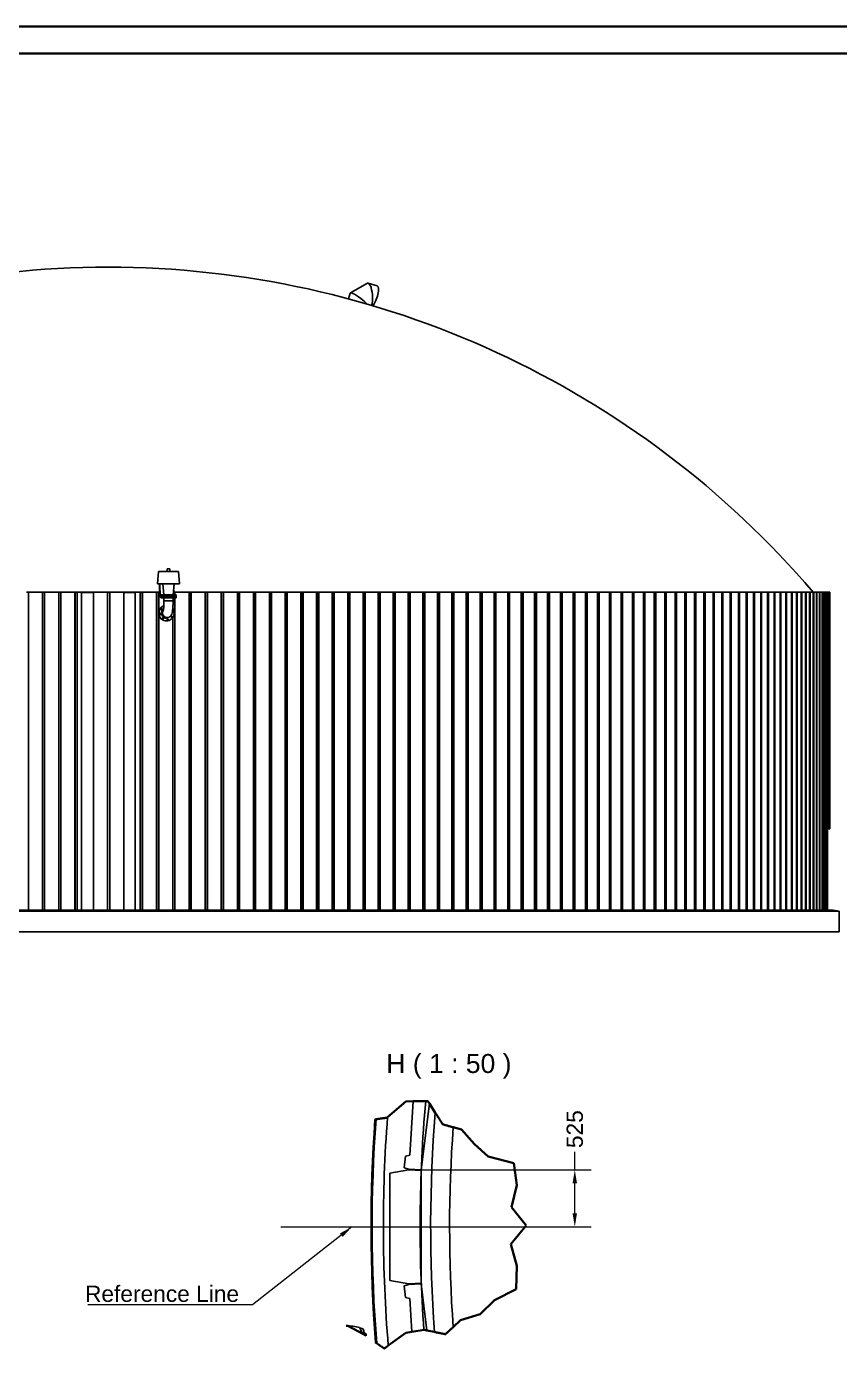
# Model space of a CAD drawing. Header units: millimetres. Extents: x -360063 to 84100, y -179792 to 59400.
# Drawn here: x 15198 to 30198, y 35016 to 59400 of the extents above; entities that cross this region are included whole.
import ezdxf

# ---------------------------------------------------------------- set-up
doc = ezdxf.new("R2010")
doc.units = ezdxf.units.MM
doc.header["$LTSCALE"] = 100
doc.linetypes.add('CHAIN', pattern=[0.3543, 0.2362, -0.0295, 0.0591, -0.0295])
doc.layers.get('0').update_dxf_attribs({"lineweight": 18})
doc.layers.add('4003-AREA-05_F-Foundation', color=7, linetype='Continuous', lineweight=25, true_color=0xadadad)
doc.layers.add('As-Build', color=1, linetype='Continuous', lineweight=18, true_color=0xff0000)
for name, color, linetype, lineweight in [('4003-AREA-05_T-Tank', 7, 'Continuous', 25), ('Border', 7, 'Continuous', 35), ('Break Line', 7, 'Continuous', 35), ('Dimension', 7, 'Continuous', 18), ('Sketch Geometry', 7, 'Continuous', 18), ('Symbol', 7, 'Continuous', 18), ('Visible', 7, 'Continuous', 25)]:
    doc.layers.add(name, color=color, linetype=linetype, lineweight=lineweight)
doc.styles.add('4003-AREA-05_Standard', font='arial.ttf')
doc.styles.add('Title', font='arial.ttf')
doc.dimstyles.new('Default - Method 2a$7', dxfattribs={"dimscale": 100, "dimtxt": 3, "dimasz": 2.5, "dimexe": 3, "dimexo": 0.5, "dimgap": 0.7, "dimtad": 0, "dimtoh": 1, "dimdec": 1, "dimrnd": 1e-08, "dimtxsty": 'Title', "dimcen": 0.09, "dimdle": 10, "dimclrd": 256, "dimclre": 256, "dimclrt": 7, "dimazin": 2, "dimtfac": 0.833333, "dimtdec": 1, "dimtmove": 0, "dimatfit": 3, "dimfxl": 1, "dimtolj": 1, "dimlwd": -1, "dimlwe": -1, "dimarcsym": 0})
doc.dimstyles.new('Default - Method 2b', dxfattribs={"dimscale": 100, "dimtxt": 3, "dimasz": 2.5, "dimexe": 3, "dimexo": 0.5, "dimgap": 0.7, "dimtad": 0, "dimtoh": 1, "dimdec": 1, "dimrnd": 1e-08, "dimtxsty": 'Title', "dimcen": 0.09, "dimdle": 10, "dimclrd": 256, "dimclre": 256, "dimclrt": 7, "dimadec": 0, "dimazin": 2, "dimtfac": 0.833333, "dimtdec": 1, "dimtmove": 0, "dimatfit": 3, "dimfxl": 1, "dimtolj": 1, "dimlwd": -1, "dimlwe": -1, "dimarcsym": 0})

# ---------------------------------------------------------------- blocks, each defined once
blk = doc.blocks.new('Borders Bigadan Border')
at = {"layer": 'Border'}
for p, q in [((0, 594), (841, 594)), ((836, 589), (20, 589))]:
    blk.add_line(p, q, dxfattribs=at)
blk = doc.blocks.new('*D43')
at = {"layer": 'Defpoints', "color": 0, "transparency": 16777216}
for p in [(22251, 38311), (23912, 37261), (25314, 37261)]:
    blk.add_point(p, dxfattribs=at)
at = {"layer": 'Dimension', "transparency": 16777216}
for p, q in [((25314, 38311), (25314, 38643)), ((22301, 38311), (25614, 38311)), ((25314, 37511), (25314, 38061)), ((23962, 37261), (25614, 37261))]:
    blk.add_line(p, q, dxfattribs=at)
for points in [[(25272, 38061), (25355, 38061), (25314, 38311)], [(25272, 37511), (25355, 37511), (25314, 37261)]]:
    blk.add_solid(points, dxfattribs=at)
at = {"layer": 'Dimension', "color": 7, "transparency": 16777216, "insert": (25467, 38713), "char_height": 300, "attachment_point": 7, "rotation": 90, "style": 'Title'}
blk.add_mtext('\\A1;525', dxfattribs=at)

msp = doc.modelspace()

# ---------------------------------------------------------------- linework, layer by layer
at = {"layer": '4003-AREA-05_F-Foundation'}
msp.add_arc((48524.59, 37260.85), 26950, 175.77863, 184.571286, dxfattribs=at)
at = {"layer": '4003-AREA-05_T-Tank'}
msp.add_arc((48524.59, 37260.85), 26064, 174.89589, 184.18074, dxfattribs=at)
at = {"layer": 'As-Build', "linetype": 'CHAIN', "ltscale": 23.990969}
msp.add_line((20265.57, 37260.84), (23911.89, 37260.84), dxfattribs=at)
at = {"layer": 'Break Line'}
for p, q in [((21859.24, 39284.31), (22198.18, 39574.35)), ((22198.18, 39574.35), (22332.05, 39576.29)), ((22332.05, 39576.29), (22603.33, 39580.22)), ((22603.33, 39580.22), (22630.53, 39537.69)), ((22630.53, 39537.69), (22740.38, 39365.96)), ((23070.7, 39096.62), (23221.2, 39054.43)), ((23221.2, 39054.43), (23461.81, 38788.44)), ((23461.81, 38788.44), (23717.71, 38557.55)), ((23717.71, 38557.55), (24191.48, 38433.34)), ((24191.48, 38433.34), (24246.87, 38028.17)), ((24246.87, 38028.17), (24147.62, 37626.25)), ((24147.62, 37626.25), (24415.05, 37282.51)), ((24415.05, 37282.51), (24136.63, 36940.71)), ((24136.63, 36940.71), (24241.76, 36538.71)), ((24241.76, 36538.71), (24230.85, 36108.95)), ((24230.85, 36108.95), (23833.5, 35910.32)), ((23833.5, 35910.32), (23567.57, 35650.54)), ((23567.57, 35650.54), (23205.98, 35536.95)), ((21129.78, 35431.99), (21099.29, 35436.65)), ((21402.24, 35285.04), (21129.78, 35431.99)), ((22536.85, 35361.86), (22308.01, 35323.4)), ((22585.95, 35351.49), (22536.85, 35361.86)), ((23205.98, 35536.95), (23071.59, 35412.73)), ((21459.85, 35253.96), (21402.24, 35285.04)), ((21462.94, 35251.79), (21459.85, 35253.96)), ((22198.18, 35304.95), (21872.53, 35069.32)), ((22308.01, 35323.4), (22198.18, 35304.95)), ((22727.37, 35321.6), (22585.95, 35351.49))]:
    msp.add_line(p, q, dxfattribs=at)
for points, weights in [([(21627.42, 39241.67), (21737.68, 39257.84), (21847.05, 39273.88)], [1, 1.00000898555, 1.00000089982]), ([(21847.05, 39273.88), (21853.15, 39279.1), (21859.24, 39284.31)], [1.0000016995, 1.00000089472, 1]), ([(22740.38, 39365.96), (22809.45, 39257.96), (22878.11, 39150.61)], [1, 1.00003007236, 1.00003558809]), ([(22878.11, 39150.61), (22974.77, 39123.51), (23070.7, 39096.62)], [1.00001327166, 1.00001583309, 1.00000315579]), ([(23071.59, 35412.73), (22999.65, 35346.24), (22927.28, 35279.35)], [1.00000494107, 1.00002050226, 1.00002132767]), ([(21798.49, 35015.75), (21719, 35071.67), (21639.06, 35127.9)], [1.00000690788, 1.00001002007, 1]), ([(22927.28, 35279.35), (22827.7, 35300.39), (22727.37, 35321.6)], [1.00001426135, 1.0000149876, 1]), ([(21872.53, 35069.32), (21835.56, 35042.57), (21798.49, 35015.75)], [1, 1.00000422621, 1.00000554158])]:
    msp.add_rational_spline(points, weights, degree=2, dxfattribs=at)
at = {"layer": 'Sketch Geometry'}
msp.add_line((19890.58, 37260.85), (24397.4, 37260.85), dxfattribs=at)
for radius, start, end in [(26064, 174.89589, 184.18074), (26950, 175.77863, 184.571286)]:
    msp.add_arc((48524.59, 37260.85), radius, start, end, dxfattribs=at)
at = {"layer": 'Visible'}
for p, q in [((21173.7, 54486.35), (21486.92, 54665.66)), ((21502.69, 54667.38), (21668.64, 54615.57)), ((21140.21, 54375.63), (21169.97, 54481.56)), ((17635.12, 49348.17), (17615.04, 49118.67)), ((18002.96, 49348.17), (17635.12, 49348.17)), ((17844.04, 49399.17), (17794.04, 49399.17)), ((17794.04, 49348.17), (17794.04, 49399.17)), ((17844.04, 49348.17), (17844.04, 49399.17)), ((18002.96, 49348.17), (18023.04, 49118.67)), ((18023.04, 49118.67), (17615.04, 49118.67)), ((17653.53, 49118.67), (17653.53, 48911.17)), ((17714.59, 49118.67), (17732.18, 48916.17)), ((17906.54, 48916.17), (17924.26, 49118.67)), ((15233.65, 48965.17), (15197.82, 48965.17)), ((15233.65, 48965.17), (15233.65, 43100.17)), ((15233.65, 48965.17), (15493.25, 48965.17)), ((15493.25, 43100.17), (15493.25, 48965.17)), ((15493.25, 48965.17), (15496.39, 48965.17)), ((15533.09, 48965.17), (15496.39, 48965.17)), ((15496.39, 48965.17), (15496.39, 43100.17)), ((15533.09, 48965.17), (15533.09, 43100.17)), ((15533.09, 48965.17), (15793.22, 48965.17)), ((15793.22, 48965.17), (15795.57, 48965.17)), ((15793.22, 43100.17), (15793.22, 48965.17)), ((15833.13, 48965.17), (15795.57, 48965.17)), ((15795.57, 48965.17), (15795.57, 43100.17)), ((15833.13, 48965.17), (15833.13, 43100.17)), ((15833.13, 48965.17), (16093.66, 48965.17)), ((16093.66, 43100.17), (16093.66, 48965.17)), ((16093.66, 48965.17), (16095.22, 48965.17)), ((16133.62, 48965.17), (16095.22, 48965.17)), ((16095.22, 48965.17), (16095.22, 43100.17)), ((16133.62, 48965.17), (16133.62, 43100.17)), ((16133.62, 48965.17), (16394.41, 48965.17)), ((16210.29, 48960.17), (16211.33, 48960.17)), ((16211.33, 43100.17), (16211.33, 48960.17)), ((16211.33, 48960.17), (16434.4, 48960.17)), ((16394.41, 48965.17), (16395.18, 48965.17)), ((16394.41, 48960.17), (16394.41, 48965.17)), ((16434.4, 48965.17), (16395.18, 48965.17)), ((16395.18, 48965.17), (16395.18, 48960.17)), ((16434.4, 48965.17), (16434.4, 43100.17)), ((16434.4, 48965.17), (16695.32, 48965.17)), ((16735.29, 48965.17), (16695.32, 48965.17)), ((16695.32, 43100.17), (16695.32, 48965.17)), ((16695.32, 48960.17), (16735.32, 48960.17)), ((16735.29, 48965.17), (16735.32, 48965.17)), ((16735.29, 48960.17), (16735.29, 48965.17)), ((16735.32, 48965.17), (16735.32, 43100.17)), ((16735.32, 48965.17), (16996.23, 48965.17)), ((17035.41, 48965.17), (16996.23, 48965.17)), ((16996.23, 43100.17), (16996.23, 48965.17)), ((16996.23, 48960.17), (17201.33, 48960.17)), ((17035.41, 48960.17), (17035.41, 48965.17)), ((17035.41, 48965.17), (17036.22, 48965.17)), ((17036.22, 48965.17), (17036.22, 48960.17)), ((17036.22, 48965.17), (17297, 48965.17)), ((17201.33, 48960.17), (17202.37, 48960.17)), ((17201.33, 43100.17), (17201.33, 48960.17)), ((17335.35, 48965.17), (17297, 48965.17)), ((17297, 43100.17), (17297, 48965.17)), ((17335.35, 48965.17), (17336.96, 48965.17)), ((17335.35, 43100.17), (17335.35, 48965.17)), ((17336.96, 48965.17), (17336.96, 43100.17)), ((17336.96, 48965.17), (17597.46, 48965.17)), ((17634.97, 48965.17), (17597.46, 48965.17)), ((17597.46, 43100.17), (17597.46, 48965.17)), ((17634.97, 43100.17), (17634.97, 48965.17)), ((17634.97, 48965.17), (17637.37, 48965.17)), ((17637.37, 48965.17), (17637.37, 43100.17)), ((17637.37, 48965.17), (17653.53, 48965.17)), ((17653.53, 48911.17), (17676.54, 48911.17)), ((17655.53, 48910.17), (17653.53, 48911.17)), ((17655.53, 48910.17), (17653.53, 48909.17)), ((17653.53, 48909.17), (17676.54, 48909.17)), ((17653.53, 48909.17), (17653.53, 48889.17)), ((17653.53, 48889.17), (17676.54, 48889.17)), ((17655.53, 48910.17), (17676.54, 48910.17)), ((17676.54, 48916.17), (17664.37, 48916.17)), ((17961.54, 48916.17), (17676.54, 48916.17)), ((17676.54, 48889.17), (17676.54, 48916.17)), ((17961.54, 48889.17), (17676.54, 48889.17)), ((17676.54, 48880.67), (17961.54, 48880.67)), ((17676.54, 48880.67), (17676.54, 48871.17)), ((17688.54, 48859.17), (17689.6, 48859.17)), ((17690.3, 48859.17), (17689.6, 48859.17)), ((17690.3, 48859.17), (17739.26, 48859.17)), ((17713.04, 48889.17), (17713.04, 48886.67)), ((17713.04, 48886.67), (17925.04, 48886.67)), ((17734.89, 48809.17), (17734.89, 48859.17)), ((17734.89, 48809.17), (17903.19, 48809.17)), ((17734.89, 48809.17), (17903.19, 48809.17)), ((17743.12, 48859.17), (17739.26, 48859.17)), ((17743.12, 48859.17), (17835.65, 48859.17)), ((17840.41, 48859.17), (17835.65, 48859.17)), ((17840.41, 48859.17), (17922.31, 48859.17)), ((17903.19, 48809.17), (17903.19, 48859.17)), ((17914.03, 49001.8), (17914.03, 48916.17)), ((17934.12, 48965.17), (17914.03, 48965.17)), ((17925.18, 48859.17), (17922.31, 48859.17)), ((17925.04, 48889.17), (17925.04, 48886.67)), ((17925.18, 48859.17), (17949.54, 48859.17)), ((17934.12, 48965.17), (17937.31, 48965.17)), ((17934.12, 48916.17), (17934.12, 48965.17)), ((17934.12, 48880.67), (17934.12, 48889.17)), ((17934.12, 43100.17), (17934.12, 48859.17)), ((17937.31, 48965.17), (17937.31, 48916.17)), ((17937.31, 48965.17), (18196.87, 48965.17)), ((17937.31, 48889.17), (17937.31, 48880.67)), ((17937.31, 48859.17), (17937.31, 43100.17)), ((17961.54, 48889.17), (17961.54, 48916.17)), ((17961.54, 48880.67), (17961.54, 48871.17)), ((18232.65, 48965.17), (18196.87, 48965.17)), ((18196.87, 43100.17), (18196.87, 48965.17)), ((18232.65, 43100.17), (18232.65, 48965.17)), ((18232.65, 48965.17), (18236.62, 48965.17)), ((18236.62, 48965.17), (18236.62, 43100.17)), ((18236.62, 48965.17), (18495.51, 48965.17)), ((18530.39, 48965.17), (18495.51, 48965.17)), ((18495.51, 43100.17), (18495.51, 48965.17)), ((18530.39, 48965.17), (18535.14, 48965.17)), ((18530.39, 43100.17), (18530.39, 48965.17)), ((18535.14, 48965.17), (18535.14, 43100.17)), ((18535.14, 48965.17), (18793.24, 48965.17)), ((18827.2, 48965.17), (18793.24, 48965.17)), ((18793.24, 43100.17), (18793.24, 48965.17)), ((18827.2, 43100.17), (18827.2, 48965.17)), ((18827.2, 48965.17), (18832.74, 48965.17)), ((18832.74, 48965.17), (18832.74, 43100.17)), ((18832.74, 48965.17), (19089.9, 48965.17)), ((19122.92, 48965.17), (19089.9, 48965.17)), ((19089.9, 43100.17), (19089.9, 48965.17)), ((19122.92, 48965.17), (19129.24, 48965.17)), ((19122.92, 43100.17), (19122.92, 48965.17)), ((19129.24, 48965.17), (19129.24, 43100.17)), ((19129.24, 48965.17), (19385.34, 48965.17)), ((19417.42, 48965.17), (19385.34, 48965.17)), ((19385.34, 43100.17), (19385.34, 48965.17)), ((19417.42, 43100.17), (19417.42, 48965.17)), ((19417.42, 48965.17), (19424.51, 48965.17)), ((19424.51, 48965.17), (19424.51, 43100.17)), ((19424.51, 48965.17), (19679.42, 48965.17)), ((19710.53, 48965.17), (19679.42, 48965.17)), ((19679.42, 43100.17), (19679.42, 48965.17)), ((19710.53, 48965.17), (19718.39, 48965.17)), ((19710.53, 43100.17), (19710.53, 48965.17)), ((19718.39, 48965.17), (19718.39, 43100.17)), ((19718.39, 48965.17), (19971.97, 48965.17)), ((20002.1, 48965.17), (19971.97, 48965.17)), ((19971.97, 43100.17), (19971.97, 48965.17)), ((20002.1, 43100.17), (20002.1, 48965.17)), ((20002.1, 48965.17), (20010.73, 48965.17)), ((20010.73, 48965.17), (20010.73, 43100.17)), ((20010.73, 48965.17), (20262.86, 48965.17)), ((20291.99, 48965.17), (20262.86, 48965.17)), ((20262.86, 43100.17), (20262.86, 48965.17)), ((20291.99, 48965.17), (20301.39, 48965.17)), ((20291.99, 43100.17), (20291.99, 48965.17)), ((20301.39, 48965.17), (20301.39, 43100.17)), ((20301.39, 48965.17), (20551.93, 48965.17)), ((20580.05, 48965.17), (20551.93, 48965.17)), ((20551.93, 43100.17), (20551.93, 48965.17)), ((20580.05, 43100.17), (20580.05, 48965.17)), ((20580.05, 48965.17), (20590.21, 48965.17)), ((20590.21, 48965.17), (20590.21, 43100.17)), ((20590.21, 48965.17), (20839.03, 48965.17)), ((20866.13, 48965.17), (20839.03, 48965.17)), ((20839.03, 43100.17), (20839.03, 48965.17)), ((20866.13, 48965.17), (20877.04, 48965.17)), ((20866.13, 43100.17), (20866.13, 48965.17)), ((20877.04, 48965.17), (20877.04, 43100.17)), ((20877.04, 48965.17), (21124.03, 48965.17)), ((21150.08, 48965.17), (21124.03, 48965.17)), ((21124.03, 43100.17), (21124.03, 48965.17)), ((21150.08, 43100.17), (21150.08, 48965.17)), ((21150.08, 48965.17), (21161.74, 48965.17)), ((21161.74, 48965.17), (21161.74, 43100.17)), ((21161.74, 48965.17), (21406.77, 48965.17)), ((21431.77, 48965.17), (21406.77, 48965.17)), ((21406.77, 43100.17), (21406.77, 48965.17)), ((21431.77, 48965.17), (21444.17, 48965.17)), ((21431.77, 43100.17), (21431.77, 48965.17)), ((21444.17, 48965.17), (21444.17, 43100.17)), ((21444.17, 48965.17), (21687.11, 48965.17)), ((21711.04, 48965.17), (21687.11, 48965.17)), ((21687.11, 43100.17), (21687.11, 48965.17)), ((21711.04, 43100.17), (21711.04, 48965.17)), ((21711.04, 48965.17), (21724.18, 48965.17)), ((21724.18, 48965.17), (21724.18, 43100.17)), ((21724.18, 48965.17), (21964.9, 48965.17)), ((21987.75, 48965.17), (21964.9, 48965.17)), ((21964.9, 43100.17), (21964.9, 48965.17)), ((21987.75, 48965.17), (22001.62, 48965.17)), ((21987.75, 43100.17), (21987.75, 48965.17)), ((22001.62, 48965.17), (22001.62, 43100.17)), ((22001.62, 48965.17), (22240.01, 48965.17)), ((22261.77, 48965.17), (22240.01, 48965.17)), ((22240.01, 43100.17), (22240.01, 48965.17)), ((22261.77, 43100.17), (22261.77, 48965.17)), ((22261.77, 48965.17), (22276.36, 48965.17)), ((22276.36, 48965.17), (22276.36, 43100.17)), ((22276.36, 48965.17), (22512.29, 48965.17)), ((22532.95, 48965.17), (22512.29, 48965.17)), ((22512.29, 43100.17), (22512.29, 48965.17)), ((22532.95, 48965.17), (22548.26, 48965.17)), ((22532.95, 43100.17), (22532.95, 48965.17)), ((22548.26, 48965.17), (22548.26, 43100.17)), ((22548.26, 48965.17), (22781.6, 48965.17)), ((22801.15, 48965.17), (22781.6, 48965.17)), ((22781.6, 43100.17), (22781.6, 48965.17)), ((22801.15, 43100.17), (22801.15, 48965.17)), ((22801.15, 48965.17), (22817.17, 48965.17)), ((22817.17, 48965.17), (22817.17, 43100.17)), ((22817.17, 48965.17), (23047.81, 48965.17)), ((23066.24, 48965.17), (23047.81, 48965.17)), ((23047.81, 43100.17), (23047.81, 48965.17)), ((23066.24, 48965.17), (23082.96, 48965.17)), ((23066.24, 43100.17), (23066.24, 48965.17)), ((23082.96, 48965.17), (23082.96, 43100.17)), ((23082.96, 48965.17), (23310.79, 48965.17)), ((23328.08, 48965.17), (23310.79, 48965.17)), ((23310.79, 43100.17), (23310.79, 48965.17)), ((23328.08, 43100.17), (23328.08, 48965.17)), ((23328.08, 48965.17), (23345.49, 48965.17)), ((23345.49, 48965.17), (23345.49, 43100.17)), ((23345.49, 48965.17), (23570.38, 48965.17)), ((23586.54, 48965.17), (23570.38, 48965.17)), ((23570.38, 43100.17), (23570.38, 48965.17)), ((23586.54, 48965.17), (23604.63, 48965.17)), ((23586.54, 43100.17), (23586.54, 48965.17)), ((23604.63, 48965.17), (23604.63, 43100.17)), ((23604.63, 48965.17), (23826.48, 48965.17)), ((23841.49, 48965.17), (23826.48, 48965.17)), ((23826.48, 43100.17), (23826.48, 48965.17)), ((23841.49, 43100.17), (23841.49, 48965.17)), ((23841.49, 48965.17), (23860.25, 48965.17)), ((23860.25, 48965.17), (23860.25, 43100.17)), ((23860.25, 48965.17), (24078.93, 48965.17)), ((24092.78, 48965.17), (24078.93, 48965.17)), ((24078.93, 43100.17), (24078.93, 48965.17)), ((24092.78, 48965.17), (24112.21, 48965.17)), ((24092.78, 43100.17), (24092.78, 48965.17)), ((24112.21, 48965.17), (24112.21, 43100.17)), ((24112.21, 48965.17), (24327.62, 48965.17)), ((24340.31, 48965.17), (24327.62, 48965.17)), ((24327.62, 43100.17), (24327.62, 48965.17)), ((24340.31, 43100.17), (24340.31, 48965.17)), ((24340.31, 48965.17), (24360.39, 48965.17)), ((24360.39, 48965.17), (24360.39, 43100.17)), ((24360.39, 48965.17), (24572.42, 48965.17)), ((24583.94, 48965.17), (24572.42, 48965.17)), ((24572.42, 43100.17), (24572.42, 48965.17)), ((24583.94, 48965.17), (24604.66, 48965.17)), ((24583.94, 43100.17), (24583.94, 48965.17)), ((24604.66, 48965.17), (24604.66, 43100.17)), ((24604.66, 48965.17), (24813.2, 48965.17)), ((24823.54, 48965.17), (24813.2, 48965.17)), ((24813.2, 43100.17), (24813.2, 48965.17)), ((24823.54, 43100.17), (24823.54, 48965.17)), ((24823.54, 48965.17), (24844.89, 48965.17)), ((24844.89, 48965.17), (24844.89, 43100.17)), ((24844.89, 48965.17), (25049.84, 48965.17)), ((25059, 48965.17), (25049.84, 48965.17)), ((25049.84, 43100.17), (25049.84, 48965.17)), ((25059, 48965.17), (25080.97, 48965.17)), ((25059, 43100.17), (25059, 48965.17)), ((25080.97, 48965.17), (25080.97, 43100.17)), ((25080.97, 48965.17), (25282.21, 48965.17)), ((25290.19, 48965.17), (25282.21, 48965.17)), ((25282.21, 43100.17), (25282.21, 48965.17)), ((25290.19, 43100.17), (25290.19, 48965.17)), ((25290.19, 48965.17), (25312.77, 48965.17)), ((25312.77, 48965.17), (25312.77, 43100.17)), ((25312.77, 48965.17), (25510.21, 48965.17)), ((25517, 48965.17), (25510.21, 48965.17)), ((25510.21, 43100.17), (25510.21, 48965.17)), ((25517, 48965.17), (25540.18, 48965.17)), ((25517, 43100.17), (25517, 48965.17)), ((25540.18, 48965.17), (25540.18, 43100.17)), ((25540.18, 48965.17), (25733.71, 48965.17)), ((25739.3, 48965.17), (25733.71, 48965.17)), ((25733.71, 43100.17), (25733.71, 48965.17)), ((25739.3, 43100.17), (25739.3, 48965.17)), ((25739.3, 48965.17), (25763.07, 48965.17)), ((25763.07, 48965.17), (25763.07, 43100.17)), ((25763.07, 48965.17), (25952.59, 48965.17)), ((25956.99, 48965.17), (25952.59, 48965.17)), ((25952.59, 43100.17), (25952.59, 48965.17)), ((25956.99, 48965.17), (25981.33, 48965.17)), ((25956.99, 43100.17), (25956.99, 48965.17)), ((25981.33, 48965.17), (25981.33, 43100.17)), ((25981.33, 48965.17), (26166.76, 48965.17)), ((26169.96, 48965.17), (26166.76, 48965.17)), ((26166.76, 43100.17), (26166.76, 48965.17)), ((26169.96, 43100.17), (26169.96, 48965.17)), ((26169.96, 48965.17), (26194.86, 48965.17)), ((26194.86, 48965.17), (26194.86, 43100.17)), ((26194.86, 48965.17), (26376.09, 48965.17)), ((26378.09, 48965.17), (26376.09, 48965.17)), ((26376.09, 43100.17), (26376.09, 48965.17)), ((26378.09, 48965.17), (26403.54, 48965.17)), ((26378.09, 43100.17), (26378.09, 48965.17)), ((26403.54, 48965.17), (26403.54, 43100.17)), ((26403.54, 48965.17), (26580.48, 48965.17)), ((26581.28, 48965.17), (26580.48, 48965.17)), ((26580.48, 43100.17), (26580.48, 48965.17)), ((26581.28, 43100.17), (26581.28, 48965.17)), ((26581.28, 48965.17), (26607.27, 48965.17)), ((26607.27, 48965.17), (26607.27, 43100.17)), ((26607.27, 48965.17), (26779.83, 48965.17)), ((26779.83, 48965.17), (26805.94, 48965.17)), ((26779.83, 43100.17), (26779.83, 48965.17)), ((26805.94, 48965.17), (26805.94, 43100.17)), ((26805.94, 48965.17), (26974.03, 48965.17)), ((26974.03, 48965.17), (26999.45, 48965.17)), ((26974.03, 43100.17), (26974.03, 48965.17)), ((26999.45, 48965.17), (26999.45, 43100.17)), ((26999.45, 48965.17), (27162.99, 48965.17)), ((27162.99, 48965.17), (27187.71, 48965.17)), ((27162.99, 43100.17), (27162.99, 48965.17)), ((27187.71, 48965.17), (27187.71, 43100.17)), ((27187.71, 48965.17), (27346.61, 48965.17)), ((27346.61, 48965.17), (27370.61, 48965.17)), ((27346.61, 43100.17), (27346.61, 48965.17)), ((27370.61, 48965.17), (27370.61, 43100.17)), ((27370.61, 48965.17), (27524.79, 48965.17)), ((27524.79, 48965.17), (27548.06, 48965.17)), ((27524.79, 43100.17), (27524.79, 48965.17)), ((27548.06, 48965.17), (27548.06, 43100.17)), ((27548.06, 48965.17), (27697.45, 48965.17)), ((27697.45, 48965.17), (27719.98, 48965.17)), ((27697.45, 43100.17), (27697.45, 48965.17)), ((27719.98, 48965.17), (27719.98, 43100.17)), ((27719.98, 48965.17), (27864.49, 48965.17)), ((27864.49, 48965.17), (27886.27, 48965.17)), ((27864.49, 43100.17), (27864.49, 48965.17)), ((27886.27, 48965.17), (27886.27, 43100.17)), ((27886.27, 48965.17), (28025.83, 48965.17)), ((28025.83, 48965.17), (28046.84, 48965.17)), ((28025.83, 43100.17), (28025.83, 48965.17)), ((28046.84, 48965.17), (28046.84, 43100.17)), ((28046.84, 48965.17), (28181.39, 48965.17)), ((28181.39, 48965.17), (28201.63, 48965.17)), ((28181.39, 43100.17), (28181.39, 48965.17)), ((28201.63, 48965.17), (28201.63, 43100.17)), ((28201.63, 48965.17), (28331.09, 48965.17)), ((28331.09, 48965.17), (28350.54, 48965.17)), ((28331.09, 43100.17), (28331.09, 48965.17)), ((28350.54, 48965.17), (28350.54, 43100.17)), ((28350.54, 48965.17), (28474.85, 48965.17)), ((28474.85, 48965.17), (28493.51, 48965.17)), ((28474.85, 43100.17), (28474.85, 48965.17)), ((28493.51, 48965.17), (28493.51, 43100.17)), ((28493.51, 48965.17), (28612.6, 48965.17)), ((28612.6, 48965.17), (28630.45, 48965.17)), ((28612.6, 43100.17), (28612.6, 48965.17)), ((28630.45, 48965.17), (28630.45, 43100.17)), ((28630.45, 48965.17), (28744.27, 48965.17)), ((28744.27, 48965.17), (28761.31, 48965.17)), ((28744.27, 43100.17), (28744.27, 48965.17)), ((28761.31, 48965.17), (28761.31, 43100.17)), ((28761.31, 48965.17), (28869.79, 48965.17)), ((28869.79, 48965.17), (28886, 48965.17)), ((28869.79, 43100.17), (28869.79, 48965.17)), ((28886, 48965.17), (28886, 43100.17)), ((28886, 48965.17), (28989.09, 48965.17)), ((28989.09, 48965.17), (29004.48, 48965.17)), ((28989.09, 43100.17), (28989.09, 48965.17)), ((29004.48, 48965.17), (29004.48, 43100.17)), ((29004.48, 48965.17), (29102.12, 48965.17)), ((29102.12, 48965.17), (29116.67, 48965.17)), ((29102.12, 43100.17), (29102.12, 48965.17)), ((29116.67, 48965.17), (29116.67, 43100.17)), ((29116.67, 48965.17), (29208.82, 48965.17)), ((29208.82, 48965.17), (29222.53, 48965.17)), ((29208.82, 43100.17), (29208.82, 48965.17)), ((29222.53, 48965.17), (29222.53, 43100.17)), ((29222.53, 48965.17), (29309.14, 48965.17)), ((29309.14, 48965.17), (29321.99, 48965.17)), ((29309.14, 43100.17), (29309.14, 48965.17)), ((29321.99, 48965.17), (29321.99, 43100.17)), ((29321.99, 48965.17), (29403.01, 48965.17)), ((29403.01, 48965.17), (29415, 48965.17)), ((29403.01, 43100.17), (29403.01, 48965.17)), ((29415, 48965.17), (29415, 43100.17)), ((29415, 48965.17), (29490.4, 48965.17)), ((29490.4, 48965.17), (29501.53, 48965.17)), ((29490.4, 43100.17), (29490.4, 48965.17)), ((29501.53, 48965.17), (29501.53, 43100.17)), ((29501.53, 48965.17), (29571.26, 48965.17)), ((29571.26, 48965.17), (29581.52, 48965.17)), ((29571.26, 43100.17), (29571.26, 48965.17)), ((29581.52, 48965.17), (29581.52, 43100.17)), ((29581.52, 48965.17), (29645.55, 48965.17)), ((29645.55, 48965.17), (29654.93, 48965.17)), ((29645.55, 43100.17), (29645.55, 48965.17)), ((29654.93, 48965.17), (29654.93, 43100.17)), ((29654.93, 48965.17), (29713.23, 48965.17)), ((29713.23, 48965.17), (29721.73, 48965.17)), ((29713.23, 43100.17), (29713.23, 48965.17)), ((29721.73, 48965.17), (29721.73, 43100.17)), ((29721.73, 48965.17), (29774.27, 48965.17)), ((29774.27, 48965.17), (29781.88, 48965.17)), ((29774.27, 43100.17), (29774.27, 48965.17)), ((29781.88, 48965.17), (29781.88, 43100.17)), ((29781.88, 48965.17), (29828.63, 48965.17)), ((29828.63, 48965.17), (29835.35, 48965.17)), ((29828.63, 43100.17), (29828.63, 48965.17)), ((29835.35, 48965.17), (29835.35, 43100.17)), ((29835.35, 48965.17), (29876.29, 48965.17)), ((29876.29, 48965.17), (29882.12, 48965.17)), ((29876.29, 43100.17), (29876.29, 48965.17)), ((29882.12, 48965.17), (29882.12, 43100.17)), ((29882.12, 48965.17), (29917.22, 48965.17)), ((29917.22, 48965.17), (29922.15, 48965.17)), ((29917.22, 43100.17), (29917.22, 48965.17)), ((29922.15, 48965.17), (29922.15, 43100.17)), ((29922.15, 48965.17), (29951.4, 48965.17)), ((29951.4, 48965.17), (29955.43, 48965.17)), ((29951.4, 43100.17), (29951.4, 48965.17)), ((29955.43, 48965.17), (29955.43, 43100.17)), ((29955.43, 48965.17), (29978.82, 48965.17)), ((29978.82, 48965.17), (29981.95, 48965.17)), ((29978.82, 43100.17), (29978.82, 48965.17)), ((29981.95, 48965.17), (29981.95, 44600.17)), ((29981.95, 48965.17), (29999.45, 48965.17)), ((29999.45, 48965.17), (30001.68, 48965.17)), ((29999.45, 44600.17), (29999.45, 48965.17)), ((30001.68, 48965.17), (30001.68, 44600.17)), ((30001.68, 48965.17), (30013.3, 48965.17)), ((30013.3, 48965.17), (30014.63, 48965.17)), ((30013.3, 44600.17), (30013.3, 48965.17)), ((30014.63, 48965.17), (30014.63, 44600.17)), ((30014.63, 48965.17), (30020.35, 48965.17)), ((30020.35, 48965.17), (30020.77, 48965.17)), ((30020.35, 44600.17), (30020.35, 48965.17)), ((30020.77, 48965.17), (30020.77, 44600.17)), ((30020.77, 48965.17), (30021.33, 48965.17)), ((30021.33, 44600.17), (30021.33, 48965.17)), ((17897.47, 48665.35), (17897.47, 48665.75)), ((17780.8, 48437.67), (17779.66, 48437.67)), ((17782.73, 48496.02), (17785.44, 48496.02)), ((17782.85, 48437.67), (17783.99, 48437.67)), ((17791.46, 48496.02), (17785.44, 48496.02)), ((17897.47, 43100.17), (17897.47, 48494.99)), ((29978.82, 44600.17), (29981.95, 44600.17)), ((29999.45, 44600.17), (29981.95, 44600.17)), ((29999.45, 44600.17), (30001.68, 44600.17)), ((30013.3, 44600.17), (30001.68, 44600.17)), ((30013.3, 44600.17), (30014.63, 44600.17)), ((30020.35, 44600.17), (30014.63, 44600.17)), ((30020.35, 44600.17), (30020.77, 44600.17)), ((30021.33, 44600.17), (30020.77, 44600.17)), ((30077.33, 43100.17), (4097.86, 43100.17)), ((30191.33, 43080.17), (4097.86, 43080.17)), ((30077.33, 43100.17), (30191.33, 43080.17)), ((30191.33, 42700.17), (30191.33, 43080.17)), ((30191.33, 42700.17), (4097.86, 42700.17)), ((22332.05, 39576.29), (22268.84, 38582.35)), ((22482.02, 38313.57), (22630.53, 39537.69)), ((22190.24, 38565.49), (22163.66, 38346.38)), ((22268.84, 38582.35), (22190.24, 38565.49)), ((22250.98, 38310.84), (21900.98, 38250.84)), ((22163.66, 38346.38), (22251.46, 38322.83)), ((22480.98, 38301.6), (22250.98, 38310.84)), ((22251.46, 38322.83), (22482.02, 38313.57)), ((22480.98, 36220.09), (22480.98, 38301.6)), ((21900.98, 38250.84), (21900.98, 36270.84)), ((21900.98, 36270.84), (22250.98, 36210.84)), ((22251.46, 36198.85), (22163.66, 36175.31)), ((22163.66, 36175.31), (22190.24, 35956.2)), ((22250.98, 36210.84), (22480.98, 36220.09)), ((22482.02, 36208.12), (22251.46, 36198.85)), ((22585.95, 35351.49), (22482.02, 36208.12)), ((22190.24, 35956.2), (22268.84, 35939.34)), ((22268.84, 35939.34), (22308.01, 35323.4)), ((21342.27, 35403.01), (21402.24, 35285.04))]:
    msp.add_line(p, q, dxfattribs=at)
for centre, radius, start, end in [((16706.33, 37851.75), 17108.42, 40.510533, 139.489467), ((17688.54, 48871.17), 12, 180, 270), ((17728.04, 48875.67), 11, 90, 152.964308), ((17910.04, 48875.67), 11, 27.035692, 90), ((17949.54, 48871.17), 12, 270, 0), ((48524.59, 37260.85), 26742.01, 175.660505, 184.700706), ((48524.59, 37260.85), 25870, 175.332533, 184.299001), ((48524.59, 37260.85), 26970, 175.7881, 184.536026), ((48524.59, 37260.85), 25520, 175.874881, 184.152892), ((21088.95, 34467.57), 969.13, 74.84753, 89.388437), ((21373.71, 35341.16), 48.3, 296.94571, 116.94571), ((21416.71, 35264.7), 48, 344.391074, 94.90209)]:
    msp.add_arc(centre, radius, start, end, dxfattribs=at)
for centre, major_axis, ratio, start_param, end_param in [((21518.09, 54453.05), (23.48, -215.18), 0.29102911, 1.53905752, 3.26785465), ((21341.27, 54351.82), (169.92, -132.51), 0.18582123, 1.33688516, 3.21750302), ((21518.09, 54453.05), (23.48, -215.18), 0.29102911, 0.38548546, 1.53905752), ((21609.04, 54424.66), (59.61, 190.91), 0.3036534, 3.65668126, 6.28318531), ((21341.27, 54351.82), (169.92, -132.51), 0.18582123, 0.79217305, 1.33688516), ((17780.8, 48580.17), (0, -142.5), 0.99272094, 3.49183888, 6.29042203), ((17782.85, 48580.17), (0, 142.5), 0.99272094, 0.36605075, 3.14159265), ((17667.51, 48563.18), (0, 10.75), 0.99272094, 1.93832522, 7.77053419), ((17666.79, 48563.18), (0, -10.75), 0.99272094, 0.03386333, 3.10772933), ((17690.13, 48652.16), (0, 10.75), 0.99272094, 1.15292705, 6.98513603), ((17782.85, 48580.17), (0, -86.5), 0.99272094, 3.86886381, 6.59441458), ((17689.4, 48652.16), (0, -10.75), 0.99272094, 0.03386333, 3.10772933), ((17785.44, 48580.17), (0, -84.15), 0.99272094, 3.95564933, 6.28318531), ((17785.44, 48580.17), (0, -84.15), 0.99272094, 3.95564933, 6.28318531), ((17791.46, 48580.17), (0, -84.15), 0.99272094, 4.103709, 6.28318531), ((17791.46, 48580.17), (0, -84.15), 0.99272094, 4.103709, 6.28318531), ((17903.37, 48597.16), (0, -10.75), 0.99272094, 1.93832522, 7.77053419), ((17902.64, 48597.16), (0, 10.75), 0.99272094, 5.07991787, 6.24932198), ((17902.64, 48597.16), (0, -10.75), 0.99272094, 0.03386333, 1.48734888), ((17713.98, 48484.16), (0, 10.75), 0.99272094, 2.72372338, 8.55593235), ((17713.25, 48484.16), (0, -10.75), 0.99272094, 0.03386333, 3.10772933), ((17802.3, 48461.38), (0, -10.75), 0.99272094, 0.36752889, 6.19973786), ((17801.58, 48461.38), (0, -10.75), 0.99272094, 0.36752889, 3.10772933), ((17880.75, 48508.18), (0, -10.75), 0.99272094, 1.15292705, 6.98513603), ((17880.03, 48508.18), (0, 10.75), 0.99272094, 4.29451971, 6.24932198), ((17880.03, 48508.18), (0, -10.75), 0.99272094, 0.03386333, 0.70195072)]:
    msp.add_ellipse(centre, major_axis=major_axis, ratio=ratio, start_param=start_param, end_param=end_param, dxfattribs=at)
for points, knots in [([(17664.37, 48916.17), (17663.34, 48949.84), (17662.38, 48983.49), (17660.6, 49051), (17659.77, 49084.83), (17659.02, 49118.67)], [0, 0, 0, 0, 10.13069387, 10.13069387, 20.31433297, 20.31433297, 20.31433297, 20.31433297]), ([(17689.6, 48859.17), (17689.58, 48859.17), (17689.57, 48859.17), (17689.58, 48859.17), (17689.71, 48859.17), (17690.05, 48859.17), (17690.17, 48859.17), (17690.3, 48859.17)], [-2.195279176, -2.195279176, -2.195279176, -2.195279176, -2.099349227, -2.099349227, -1.822984301, -1.822984301, -1.709770249, -1.709770249, -1.709770249, -1.709770249]), ([(17734.89, 48809.17), (17734.89, 48786.84), (17734.47, 48764.52), (17732.87, 48722.47), (17731.7, 48702.72), (17728.84, 48668.64), (17727.17, 48654.07), (17724, 48633.07), (17722.43, 48625.66), (17721.25, 48621.18), (17721.04, 48620.52), (17721, 48620.4), (17721, 48620.4), (17721, 48620.4)], [3.14159265, 3.14159265, 3.14159265, 3.14159265, 3.44762266, 3.44762266, 3.75024284, 3.75024284, 4.03869675, 4.03869675, 4.28553265, 4.28553265, 4.36351739, 4.36351739, 4.37075854, 4.37075854, 4.37075854, 4.37075854]), ([(17739.26, 48859.17), (17739.35, 48859.17), (17739.44, 48859.17), (17740.48, 48859.17), (17741.62, 48859.17), (17742.97, 48859.17), (17743.04, 48859.17), (17743.12, 48859.17)], [-3.225298751, -3.225298751, -3.225298751, -3.225298751, -3.17709695, -3.17709695, -2.688345045, -2.688345045, -2.659356013, -2.659356013, -2.659356013, -2.659356013]), ([(17903.19, 48809.17), (17903.19, 48784.13), (17902.71, 48759.09), (17900.84, 48711.14), (17899.44, 48688.24), (17895.77, 48646.23), (17893.51, 48627.19), (17887.86, 48593.1), (17885.03, 48578.7), (17875.82, 48553.84), (17872.5, 48544.87), (17857.55, 48525.2), (17850.22, 48516.79), (17829, 48503.9), (17818.35, 48499.34), (17801.37, 48496.45), (17796.42, 48496.02), (17791.46, 48496.02)], [3.14159265, 3.14159265, 3.14159265, 3.14159265, 3.45575192, 3.45575192, 3.76991118, 3.76991118, 4.08407045, 4.08407045, 4.39822972, 4.39822972, 4.55530935, 4.55530935, 4.63935974, 4.63935974, 4.69190762, 4.69190762, 4.71238898, 4.71238898, 4.71238898, 4.71238898]), ([(17835.65, 48859.17), (17835.97, 48859.17), (17836.29, 48859.17), (17837.53, 48859.17), (17838.45, 48859.17), (17839.7, 48859.17), (17840.06, 48859.17), (17840.41, 48859.17)], [-2.195279176, -2.195279176, -2.195279176, -2.195279176, -2.099349227, -2.099349227, -1.822984301, -1.822984301, -1.709770249, -1.709770249, -1.709770249, -1.709770249]), ([(17922.31, 48859.17), (17922.56, 48859.17), (17922.79, 48859.17), (17923.66, 48859.17), (17924.22, 48859.17), (17924.86, 48859.17), (17925.03, 48859.17), (17925.18, 48859.17)], [-2.195279176, -2.195279176, -2.195279176, -2.195279176, -2.099349227, -2.099349227, -1.822984301, -1.822984301, -1.709770249, -1.709770249, -1.709770249, -1.709770249]), ([(17779.66, 48437.67), (17764.57, 48437.67), (17749.48, 48440.12), (17720.83, 48449.67), (17707.27, 48456.77), (17683.06, 48474.91), (17672.4, 48485.94), (17655.07, 48510.83), (17648.41, 48524.69), (17639.73, 48553.81), (17637.73, 48569.08), (17638.6, 48599.48), (17641.48, 48614.61), (17651.81, 48643.19), (17659.27, 48656.64), (17678.01, 48680.5), (17689.29, 48690.9), (17711.38, 48705.52), (17721.6, 48710.63), (17732.29, 48714.45)], [4.71238898, 4.71238898, 4.71238898, 4.71238898, 5.03200952, 5.03200952, 5.35170691, 5.35170691, 5.67160184, 5.67160184, 5.99173293, 5.99173293, 6.31204567, 6.31204567, 6.63241775, 6.63241775, 6.95270532, 6.95270532, 7.27279513, 7.27279513, 7.51293821, 7.51293821, 7.51293821, 7.51293821]), ([(17657.55, 48559.32), (17657.44, 48559.62), (17657.34, 48559.92), (17657, 48561.11), (17656.86, 48562.03), (17656.83, 48563.33), (17656.85, 48563.7), (17656.88, 48564.08)], [-2.195279176, -2.195279176, -2.195279176, -2.195279176, -2.099349227, -2.099349227, -1.822984301, -1.822984301, -1.709770249, -1.709770249, -1.709770249, -1.709770249]), ([(17680.37, 48656.52), (17680.43, 48656.64), (17680.49, 48656.77), (17681.16, 48658.15), (17682.01, 48659.27), (17683.11, 48660.26), (17683.17, 48660.31), (17683.24, 48660.36)], [-3.225298751, -3.225298751, -3.225298751, -3.225298751, -3.17709695, -3.17709695, -2.688345045, -2.688345045, -2.659356013, -2.659356013, -2.659356013, -2.659356013]), ([(17727.43, 48657.39), (17727.31, 48657.3), (17727.2, 48657.22), (17718.94, 48651.01), (17711.77, 48643.56), (17700.13, 48626.77), (17695.66, 48617.43), (17689.85, 48597.81), (17688.52, 48587.54), (17689.12, 48567.08), (17691.06, 48556.91), (17698.01, 48537.69), (17703.02, 48528.64), (17715.61, 48512.59), (17723.19, 48505.59), (17740.16, 48494.34), (17749.54, 48490.09), (17767.38, 48485.27), (17775.69, 48484.17), (17783.99, 48484.17)], [1.6726433, 1.6726433, 1.6726433, 1.6726433, 1.67718128, 1.67718128, 1.9973509, 1.9973509, 2.31713247, 2.31713247, 2.63661921, 2.63661921, 2.95601086, 2.95601086, 3.27553957, 3.27553957, 3.59539007, 3.59539007, 3.91562926, 3.91562926, 4.17764918, 4.17764918, 4.17764918, 4.17764918]), ([(17783.99, 48437.67), (17799.08, 48437.67), (17814.17, 48440.12), (17842.82, 48449.67), (17856.38, 48456.77), (17880.6, 48474.91), (17891.25, 48485.94), (17908.58, 48510.83), (17915.25, 48524.69), (17923.92, 48553.81), (17925.92, 48569.08), (17925.05, 48599.48), (17922.18, 48614.61), (17912.3, 48641.94), (17905.68, 48654.27), (17897.44, 48665.39)], [4.17764918, 4.17764918, 4.17764918, 4.17764918, 4.49726972, 4.49726972, 4.8169671, 4.8169671, 5.13686204, 5.13686204, 5.45699312, 5.45699312, 5.77730587, 5.77730587, 6.09767794, 6.09767794, 6.38980197, 6.38980197, 6.38980197, 6.38980197]), ([(17913.28, 48596.26), (17913.28, 48596.34), (17913.29, 48596.41), (17913.32, 48596.91), (17913.32, 48597.33), (17913.29, 48597.93), (17913.27, 48598.1), (17913.25, 48598.35), (17913.24, 48598.42), (17913.23, 48598.53), (17913.22, 48598.56), (17913.21, 48598.62), (17913.21, 48598.64), (17913.21, 48598.69), (17913.2, 48598.71), (17913.19, 48598.76), (17913.19, 48598.79), (17913.18, 48598.89), (17913.17, 48598.95), (17913.06, 48599.53), (17912.94, 48600.03), (17912.72, 48600.69), (17912.66, 48600.86), (17912.6, 48601.02)], [-0.60108386, -0.60108386, -0.60108386, -0.60108386, -0.578154054, -0.578154054, -0.451717396, -0.451717396, -0.399371515, -0.399371515, -0.377987408, -0.377987408, -0.367055243, -0.367055243, -0.360010085, -0.360010085, -0.3533864, -0.3533864, -0.34454389, -0.34454389, -0.325040186, -0.325040186, -0.168889454, -0.168889454, -0.116515948, -0.116515948, -0.116515948, -0.116515948]), ([(17913.32, 48601.02), (17913.44, 48600.72), (17913.54, 48600.42), (17913.88, 48599.23), (17914.01, 48598.31), (17914.04, 48597.01), (17914.03, 48596.64), (17914, 48596.26)], [-2.195279176, -2.195279176, -2.195279176, -2.195279176, -2.099349227, -2.099349227, -1.822984301, -1.822984301, -1.709770249, -1.709770249, -1.709770249, -1.709770249]), ([(17709.65, 48474.33), (17709.36, 48474.46), (17709.07, 48474.61), (17708, 48475.21), (17707.26, 48475.76), (17706.33, 48476.66), (17706.07, 48476.93), (17705.83, 48477.22)], [-2.195279176, -2.195279176, -2.195279176, -2.195279176, -2.099349227, -2.099349227, -1.822984301, -1.822984301, -1.709770249, -1.709770249, -1.709770249, -1.709770249]), ([(17806.14, 48451.35), (17805.84, 48451.23), (17805.54, 48451.13), (17804.36, 48450.79), (17803.45, 48450.65), (17802.16, 48450.62), (17801.79, 48450.63), (17801.41, 48450.67)], [-2.195279176, -2.195279176, -2.195279176, -2.195279176, -2.099349227, -2.099349227, -1.822984301, -1.822984301, -1.709770249, -1.709770249, -1.709770249, -1.709770249]), ([(17801.94, 48450.63), (17802.02, 48450.64), (17802.1, 48450.64), (17802.35, 48450.65), (17802.52, 48450.67), (17802.76, 48450.69), (17802.83, 48450.7), (17802.94, 48450.72), (17802.97, 48450.72), (17803.03, 48450.73), (17803.06, 48450.73), (17803.1, 48450.74), (17803.12, 48450.74), (17803.17, 48450.75), (17803.2, 48450.75), (17803.29, 48450.77), (17803.36, 48450.78), (17803.93, 48450.88), (17804.43, 48451.01), (17805.09, 48451.22), (17805.25, 48451.28), (17805.41, 48451.35)], [-0.475011182, -0.475011182, -0.475011182, -0.475011182, -0.451717396, -0.451717396, -0.399371515, -0.399371515, -0.377987408, -0.377987408, -0.367055243, -0.367055243, -0.360010085, -0.360010085, -0.3533864, -0.3533864, -0.34454389, -0.34454389, -0.325040186, -0.325040186, -0.168889454, -0.168889454, -0.116515948, -0.116515948, -0.116515948, -0.116515948]), ([(17886.92, 48499.98), (17886.98, 48500.02), (17887.03, 48500.07), (17887.4, 48500.4), (17887.7, 48500.7), (17888.1, 48501.15), (17888.21, 48501.28), (17888.36, 48501.47), (17888.41, 48501.53), (17888.47, 48501.61), (17888.49, 48501.64), (17888.53, 48501.69), (17888.54, 48501.71), (17888.57, 48501.74), (17888.58, 48501.76), (17888.62, 48501.8), (17888.63, 48501.83), (17888.69, 48501.9), (17888.73, 48501.96), (17889.06, 48502.44), (17889.33, 48502.88), (17889.64, 48503.5), (17889.71, 48503.66), (17889.78, 48503.82)], [-0.60108386, -0.60108386, -0.60108386, -0.60108386, -0.578154054, -0.578154054, -0.451717396, -0.451717396, -0.399371515, -0.399371515, -0.377987408, -0.377987408, -0.367055243, -0.367055243, -0.360010085, -0.360010085, -0.3533864, -0.3533864, -0.34454389, -0.34454389, -0.325040186, -0.325040186, -0.168889454, -0.168889454, -0.116515948, -0.116515948, -0.116515948, -0.116515948]), ([(17890.5, 48503.82), (17890.38, 48503.53), (17890.23, 48503.24), (17889.64, 48502.16), (17889.09, 48501.41), (17888.2, 48500.48), (17887.93, 48500.22), (17887.64, 48499.98)], [-2.195279176, -2.195279176, -2.195279176, -2.195279176, -2.099349227, -2.099349227, -1.822984301, -1.822984301, -1.709770249, -1.709770249, -1.709770249, -1.709770249])]:
    msp.add_open_spline(points, degree=3, knots=knots, dxfattribs=at)
msp.add_open_spline([(17913, 48990.01), (17912.76, 48965.4), (17912.49, 48940.79), (17912.17, 48916.17)], degree=3, dxfattribs=at)

# ---------------------------------------------------------------- block references
at = {"xscale": 100, "yscale": 100, "zscale": 100}
msp.add_blockref('Borders Bigadan Border', (0, 0), dxfattribs=at)

# ---------------------------------------------------------------- texts
at = {"layer": 'Symbol', "insert": (21836.64, 39992.72), "char_height": 350, "attachment_point": 7, "style": '4003-AREA-05_Standard'}
msp.add_mtext('H ( 1 : 50 )', dxfattribs=at)
at = {"layer": 'Symbol', "color": 7, "insert": (19120.46, 35872), "char_height": 300, "width": 2841.7685, "attachment_point": 9, "style": 'Title'}
msp.add_mtext('\\fArial|b0|i0;Reference Line', dxfattribs=at)

# ---------------------------------------------------------------- dimensions: what is measured, and where the dimension line sits
at = {"layer": 'Dimension'}
dim = msp.add_linear_dim(base=(25313.62, 37260.84), p1=(22250.98, 38310.84), p2=(23911.89, 37260.84), angle=90, dimstyle='Default - Method 2b', override={"dimgap": 0.7, "dimtoh": 0, "dimdec": 1, "dimlfac": 0.5, "dimtol": 0, "dimlim": 0, "dimtp": 0, "dimtm": 0, "dimtdec": 1, "dimtofl": 0, "dimatfit": 2}, dxfattribs=at)
dim.commit()
dim.dimension.update_dxf_attribs({"geometry": '*D43', "text_midpoint": (25313.62, 39045.1), "dimtype": 160})

# ---------------------------------------------------------------- leaders
at = {"layer": 'Symbol', "annotation_type": 0, "has_hookline": 1, "hookline_direction": 1, "text_width": 2792.09}
msp.add_leader([(21202.37, 37260.84), (19370.46, 35822), (19120.46, 35822)], dimstyle='Default - Method 2a$7', override={"dimgap": 0, "dimtad": 1}, dxfattribs=at)

doc.saveas('drawing.dxf')
